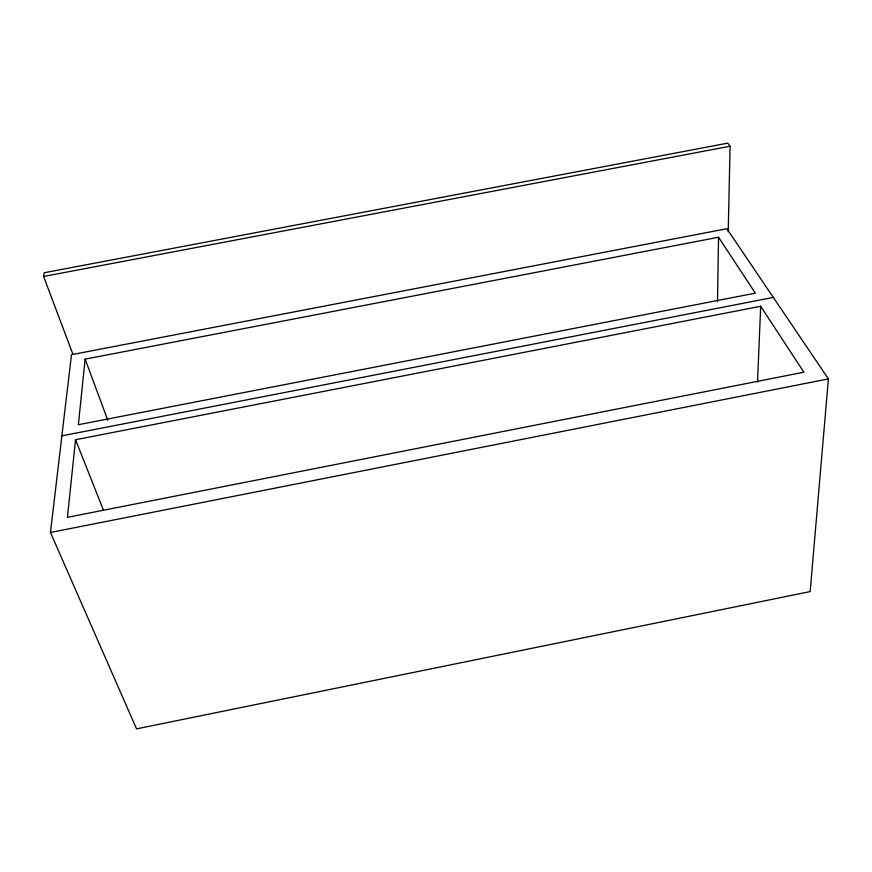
<?xml version="1.0" encoding="UTF-8"?>
<svg xmlns="http://www.w3.org/2000/svg" width="872" height="872" viewBox="0 0 872 872"><rect width="100%" height="100%" fill="white"/><g stroke="black" fill="none" stroke-linecap="round" stroke-linejoin="round"><path stroke-width="1.31" d="M717.493 301.832L718.539 237.239L85.129 359.133L78.36 424.719L755.37 293.145L718.539 237.239M728.229 231.745L730.082 146.224L727.749 143.139L44.2 272.751L43.6 276.479L72.976 354.403M757.506 382.143L760.689 306.268L75.537 439.728L67.438 517.336L803.875 372.213L760.689 306.268M828.4 378.906L810.164 591.587L136.566 728.861L50.456 532.476L71.482 354.697L726.867 228.715L828.4 378.906L50.456 532.476M61.89 435.847L773.311 297.417M43.6 276.479L730.082 146.224M75.537 439.728L103.354 509.946M85.129 359.133L107.812 420.326"/></g></svg>
